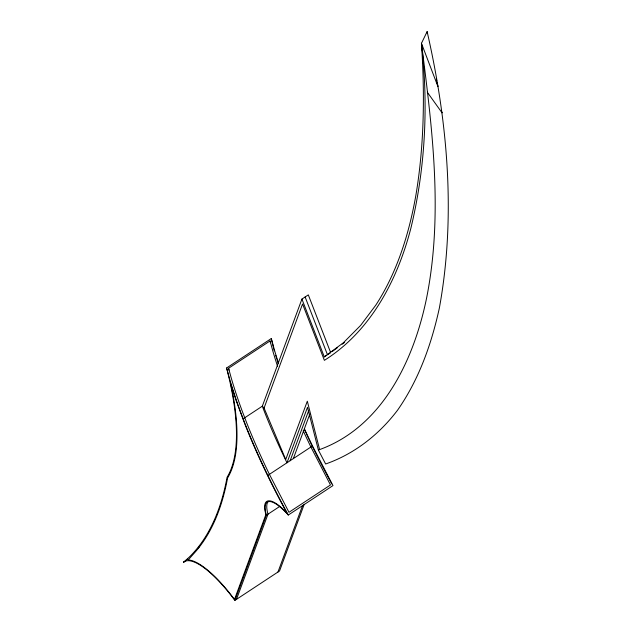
<?xml version="1.0" encoding="UTF-8"?>
<svg xmlns="http://www.w3.org/2000/svg" width="632" height="632" viewBox="0 0 632 632"><rect width="100%" height="100%" fill="white"/><g stroke="black" fill="none" stroke-linecap="round" stroke-linejoin="round"><path stroke-width="0.95" d="M305.122 296.977L327.495 354.781L330.686 352.68L308.313 294.875L301.93 299.086L262.312 406.194L243.162 418.803M264.073 408.019L302.554 303.984L324.382 360.343C370.684 331.231 397.346 280.15 410.792 228.555C425.47 168.12 428.504 105.046 421.457 43.324L427.121 31.6C447.74 121.889 456.075 216.476 439.351 308.092C431.451 344.203 418.921 379.532 397.662 410.049C379.208 434.461 354.639 453.816 325.638 463.999L318.37 450.039L307.507 407.269L286.975 462.79A319.587 93.528 56.6 0 1 264.618 412.214L262.312 406.194L264.073 408.019L285.735 459.535L307.318 401.186L319.587 449.494M278.38 362.831A319.587 93.528 56.6 0 1 274.201 349.188L271.294 338.539L226.619 367.966L229.582 380.274A399.614 116.952 56.6 0 1 227.07 477.286A1097.176 321.096 56.6 0 1 188.85 557.495L183.556 562.235A73.573 21.527 56.6 0 1 234.891 600.4L266.396 515.222L279.383 506.667M236.487 599.349L267.992 514.172A39.958 11.692 56.6 0 1 267.802 502.124M290.167 460.688L308.645 410.721M293.359 458.587L309.783 414.165M277.969 572.023L302.625 505.355M304.221 504.304L279.565 570.973L234.891 600.4M185.658 560.734L187.712 558.893M301.93 299.086L324.303 356.882L343.405 342.734L360.596 325.456L375.819 305.106A1895.352 554.683 56.6 0 0 415.974 194.727C424.293 144.728 424.807 93.805 421.457 43.324L437.905 86.466L437.099 82.674M332.219 351.55L337.567 347.584M342.149 344.187L344.44 342.489M324.303 356.882L326.697 355.31M267.826 475.398L312.5 445.971A319.587 93.528 56.6 0 1 304.387 428.741M183.556 562.235L185.152 561.184M266.396 515.222A39.958 11.692 56.6 0 1 288.295 515.033L332.969 485.597L312.5 445.971M318.37 450.039C382.084 427.516 413.707 360.509 426.497 298.525C443.451 214.035 432.169 127.782 421.457 43.324M427.272 92.169L442.084 112.875L441.46 111.035M325.922 473.028L331.76 483.899M277.069 359.837L278.238 363.353M275.757 355.492L276.808 358.968M228.579 368.266L231.122 377.565A319.587 93.528 56.6 0 0 242.451 411.74L247.065 423.772A319.587 93.528 56.6 0 0 269.422 474.348L288.982 512.291L330.465 484.965L310.905 447.022A319.587 93.528 56.6 0 1 303.178 430.645M226.619 367.966L229.527 378.623A319.587 93.528 56.6 0 0 240.855 412.791L245.469 424.822A319.587 93.528 56.6 0 0 288.295 515.033M271.294 338.539L273.672 348.437M273.901 349.385L274.256 350.839M270.022 340.948L270.464 342.781M228.989 370.147L228.539 368.282L270.062 340.94L272.605 350.239A319.587 93.528 56.6 0 0 277.638 366.497M436.301 78.889L436.704 80.785M427.121 31.6L427.303 33.48M199.578 546.38A1097.176 321.096 56.6 0 1 197.832 548.521M325.48 472.199A320.432 93.773 56.6 0 1 306.354 433.678M305.959 432.817A320.432 93.773 56.6 0 1 304.379 429.389M265.867 514.614L234.488 599.444L229.795 593.337A74.434 21.78 56.6 0 0 188.186 559.96L194.34 553.024A1097.879 321.301 56.6 0 0 227.575 477.958A400.396 117.173 56.6 0 0 232.529 392.583L230.664 383.577L236.178 400.688L245.026 424.522A320.448 93.781 56.6 0 0 280.798 501.626L287.07 513.303L284.503 510.577A40.827 11.945 56.6 0 0 264.982 510.743L265.867 514.614"/></g></svg>
